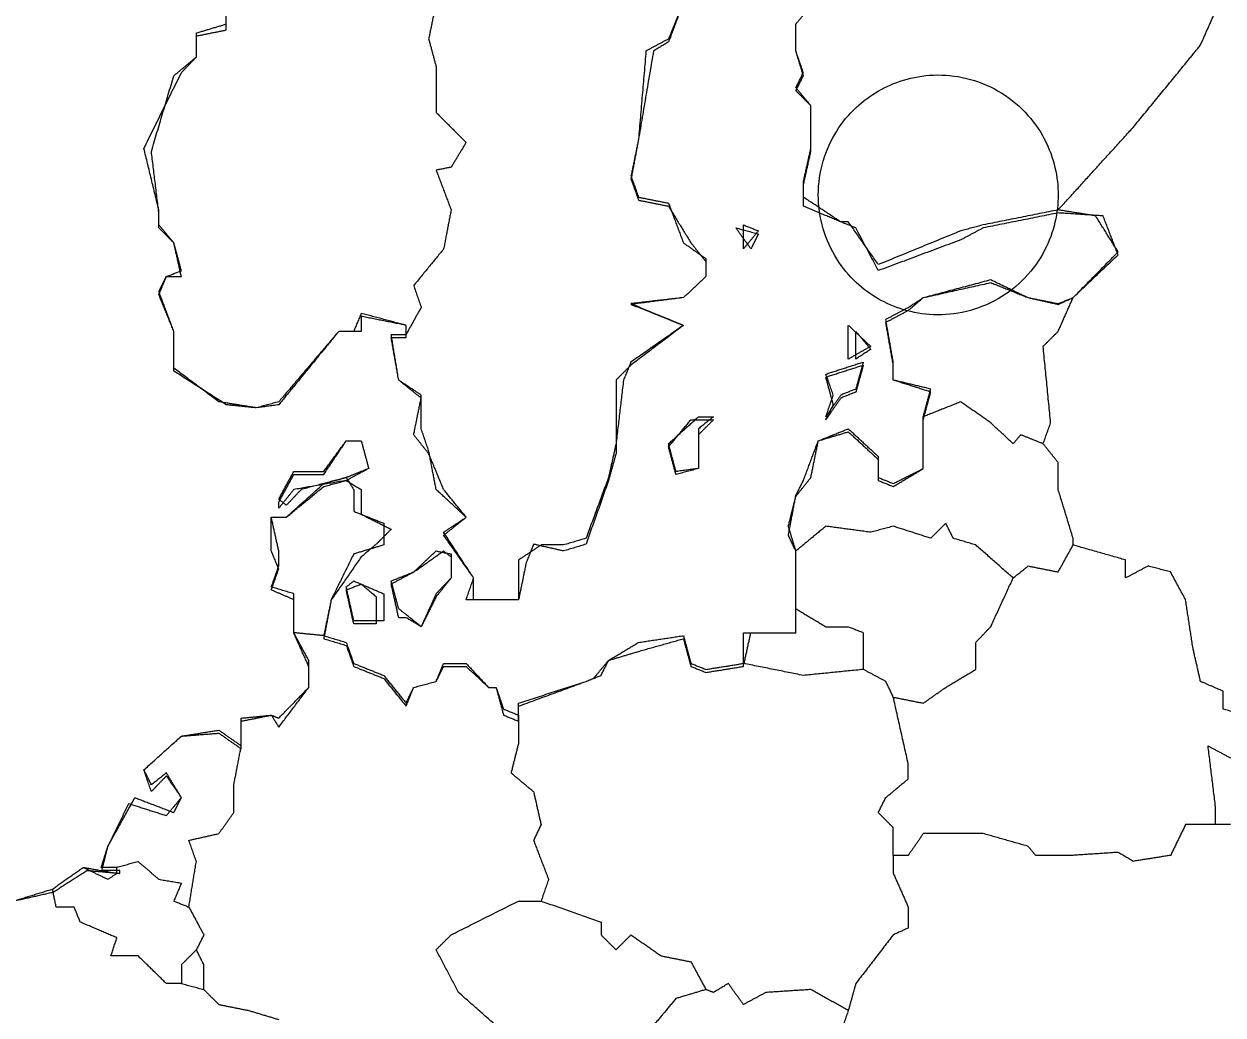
# Model space of a CAD drawing. Header units: millimetres. Extents: x 4 to 525, y -334 to -6.
# Drawn here: x 258.76 to 301.1, y -159.91 to -124.94 of the extents above; entities that cross this region are included whole.
import ezdxf

# ---------------------------------------------------------------- set-up
doc = ezdxf.new("R2010")
doc.units = ezdxf.units.MM
for name, color, linetype in [('B_OH2B', 7, 'CONTINUOUS'), ('boundaries055', 7, 'CONTINUOUS'), ('boundaries069', 7, 'CONTINUOUS'), ('boundaries070', 7, 'CONTINUOUS'), ('boundaries077', 7, 'CONTINUOUS'), ('boundaries078', 7, 'CONTINUOUS'), ('boundaries083', 7, 'CONTINUOUS'), ('boundaries085', 7, 'CONTINUOUS'), ('boundaries086', 7, 'CONTINUOUS'), ('boundaries087', 7, 'CONTINUOUS'), ('boundaries088', 7, 'CONTINUOUS'), ('boundaries089', 7, 'CONTINUOUS'), ('boundaries091', 7, 'CONTINUOUS'), ('boundaries095', 7, 'CONTINUOUS'), ('boundaries097', 7, 'CONTINUOUS'), ('boundaries098', 7, 'CONTINUOUS'), ('boundaries099', 7, 'CONTINUOUS'), ('boundaries100', 7, 'CONTINUOUS'), ('boundaries102', 7, 'CONTINUOUS'), ('boundaries105', 7, 'CONTINUOUS'), ('boundaries107', 7, 'CONTINUOUS'), ('boundaries108', 7, 'CONTINUOUS'), ('boundaries110', 7, 'CONTINUOUS'), ('boundaries111', 7, 'CONTINUOUS'), ('boundaries112', 7, 'CONTINUOUS'), ('boundaries113', 7, 'CONTINUOUS'), ('boundaries114', 7, 'CONTINUOUS'), ('boundaries116', 7, 'CONTINUOUS'), ('boundaries117', 7, 'CONTINUOUS'), ('boundaries122', 7, 'CONTINUOUS'), ('boundaries123', 7, 'CONTINUOUS'), ('boundaries127', 7, 'CONTINUOUS'), ('boundaries128', 7, 'CONTINUOUS'), ('boundaries129', 7, 'CONTINUOUS'), ('boundaries130', 7, 'CONTINUOUS'), ('boundaries131', 7, 'CONTINUOUS'), ('boundaries132', 7, 'CONTINUOUS'), ('boundaries134', 7, 'CONTINUOUS'), ('boundaries138', 7, 'CONTINUOUS'), ('boundaries144', 7, 'CONTINUOUS'), ('boundaries147', 7, 'CONTINUOUS'), ('boundaries148', 7, 'CONTINUOUS'), ('boundaries150', 7, 'CONTINUOUS'), ('boundaries152', 7, 'CONTINUOUS'), ('boundaries154', 7, 'CONTINUOUS'), ('boundaries156', 7, 'CONTINUOUS'), ('boundaries157', 7, 'CONTINUOUS'), ('boundaries158', 7, 'CONTINUOUS'), ('boundaries159', 7, 'CONTINUOUS'), ('boundaries160', 7, 'CONTINUOUS'), ('boundaries161', 7, 'CONTINUOUS'), ('boundaries162', 7, 'CONTINUOUS'), ('boundaries163', 7, 'CONTINUOUS'), ('boundaries165', 7, 'CONTINUOUS'), ('boundaries166', 7, 'CONTINUOUS'), ('boundaries168', 7, 'CONTINUOUS'), ('boundaries169', 7, 'CONTINUOUS'), ('boundaries172', 7, 'CONTINUOUS'), ('boundaries173', 7, 'CONTINUOUS'), ('boundaries174', 7, 'CONTINUOUS'), ('boundaries175', 7, 'CONTINUOUS'), ('boundaries177', 7, 'CONTINUOUS'), ('boundaries181', 7, 'CONTINUOUS'), ('mapOutline216', 7, 'CONTINUOUS'), ('mapOutline218', 7, 'CONTINUOUS'), ('mapOutline224', 7, 'CONTINUOUS'), ('mapOutline225', 7, 'CONTINUOUS'), ('mapOutline230', 7, 'CONTINUOUS'), ('mapOutline232', 7, 'CONTINUOUS'), ('mapOutline233', 7, 'CONTINUOUS'), ('mapOutline279', 7, 'CONTINUOUS')]:
    doc.layers.add(name, color=color, linetype=linetype)

msp = doc.modelspace()

# ---------------------------------------------------------------- linework, layer by layer
at = {"layer": 'B_OH2B'}
msp.add_open_spline([(295.275, -130.969), (295.276, -130.36), (295.139, -129.662), (294.787, -128.995), (294.44, -128.329), (293.867, -127.708), (293.158, -127.303), (292.452, -126.891), (291.629, -126.706), (290.879, -126.739), (290.125, -126.767), (289.452, -126.997), (288.925, -127.303), (288.397, -127.606), (287.861, -128.074), (287.46, -128.713), (287.056, -129.346), (286.805, -130.152), (286.808, -130.969), (286.805, -131.786), (287.056, -132.591), (287.46, -133.225), (287.861, -133.864), (288.397, -134.332), (288.925, -134.635), (289.452, -134.94), (290.125, -135.17), (290.879, -135.199), (291.629, -135.232), (292.452, -135.046), (293.158, -134.635), (293.867, -134.229), (294.44, -133.609), (294.787, -132.943), (295.139, -132.275), (295.276, -131.578), (295.275, -130.969)], degree=3, knots=[0, 0, 0, 0, 0.523599, 0.523599, 0.523599, 1.0472, 1.0472, 1.0472, 1.5708, 1.5708, 1.5708, 2.0944, 2.0944, 2.0944, 2.61799, 2.61799, 2.61799, 3.14159, 3.14159, 3.14159, 3.66519, 3.66519, 3.66519, 4.18879, 4.18879, 4.18879, 4.71239, 4.71239, 4.71239, 5.23599, 5.23599, 5.23599, 5.75959, 5.75959, 5.75959, 6.28319, 6.28319, 6.28319, 6.28319], dxfattribs=at)
at = {"layer": 'boundaries055'}
for points in [[(265.906, -124.936), (265.906, -124.275)], [(264.848, -125.254), (265.906, -124.936)], [(264.848, -126.1), (264.848, -125.254)], [(264.319, -126.656), (264.848, -126.1)], [(262.996, -129.328), (264.319, -126.656)], [(263.525, -131.498), (262.996, -129.328)], [(263.525, -132.027), (263.525, -131.498)], [(264.054, -132.662), (263.525, -132.027)], [(264.319, -133.641), (264.054, -132.662)], [(263.79, -133.853), (264.319, -133.641)], [(263.525, -134.382), (263.79, -133.853)], [(264.054, -135.784), (263.525, -134.382)], [(270.669, -135.149), (270.404, -135.784)], [(272.256, -135.572), (270.669, -135.149)], [(264.054, -137.081), (264.054, -135.784)], [(269.875, -135.784), (267.758, -138.271)], [(270.404, -135.784), (269.875, -135.784)], [(272.256, -135.89), (272.256, -135.572)], [(265.642, -138.271), (264.054, -137.081)], [(266.965, -138.483), (265.642, -138.271)], [(267.758, -138.271), (266.965, -138.483)]]:
    msp.add_open_spline(points, degree=1, dxfattribs=at)
at = {"layer": 'boundaries069'}
for points in [[(273.315, -124.169), (273.05, -125.465)], [(273.05, -125.465), (273.315, -126.444)], [(273.315, -126.444), (273.315, -128.058)], [(273.315, -128.058), (274.373, -129.117)], [(274.373, -129.117), (273.844, -129.99)], [(273.844, -129.99), (273.315, -130.096)], [(273.315, -130.096), (273.844, -131.498)], [(273.844, -131.498), (273.579, -132.874)], [(273.579, -132.874), (272.521, -134.17)], [(272.521, -134.17), (272.785, -134.937)], [(272.785, -134.937), (272.256, -135.89)]]:
    msp.add_open_spline(points, degree=1, dxfattribs=at)
at = {"layer": 'boundaries070'}
for points in [[(300.302, -125.677), (300.831, -124.486)], [(299.508, -126.656), (300.302, -125.677)], [(297.921, -128.587), (299.508, -126.656)], [(295.275, -131.498), (297.921, -128.587)]]:
    msp.add_open_spline(points, degree=1, dxfattribs=at)
at = {"layer": 'boundaries077'}
for points in [[(282.046, -124.169), (281.517, -125.465)], [(281.517, -125.465), (280.723, -125.889)], [(280.723, -125.889), (280.458, -129.011)], [(280.458, -129.011), (280.194, -130.307)], [(280.194, -130.307), (280.458, -131.048)], [(280.458, -131.048), (281.517, -131.26)], [(281.517, -131.26), (282.046, -132.662)], [(282.046, -132.662), (282.84, -133.218)], [(282.84, -133.218), (282.84, -133.853)], [(282.84, -133.853), (282.046, -134.594)], [(282.046, -134.594), (280.194, -134.832)], [(280.194, -134.832), (282.046, -135.573)], [(271.992, -137.504), (271.727, -135.89)], [(271.727, -135.89), (272.256, -135.89)], [(282.046, -135.572), (280.194, -136.869)], [(280.194, -136.869), (279.929, -137.504)], [(272.785, -138.033), (271.992, -137.504)], [(279.929, -137.504), (279.665, -139.753)], [(272.785, -139.224), (272.785, -138.033)], [(273.05, -139.991), (272.785, -139.224)], [(273.315, -141.367), (273.05, -139.991)], [(279.665, -139.753), (279.4, -140.944)], [(279.4, -140.944), (278.606, -143.087)], [(274.373, -142.346), (273.315, -141.367)], [(273.579, -142.875), (274.373, -142.346)], [(274.638, -144.489), (273.579, -142.875)], [(278.606, -143.087), (277.812, -143.325)], [(277.019, -143.325), (276.225, -143.854)], [(277.812, -143.325), (277.019, -143.325)], [(276.225, -143.854), (276.225, -145.256)], [(274.373, -145.256), (274.638, -144.489)], [(276.225, -145.256), (274.373, -145.256)]]:
    msp.add_open_spline(points, degree=1, dxfattribs=at)
at = {"layer": 'boundaries078'}
for points in [[(286.015, -125.889), (286.015, -124.936)], [(286.279, -126.656), (286.015, -125.889)], [(286.015, -127.185), (286.279, -126.656)], [(286.544, -127.82), (286.015, -127.185)], [(286.544, -129.328), (286.544, -127.82)], [(286.279, -130.519), (286.544, -129.328)], [(286.279, -131.048), (286.279, -130.519)], [(287.602, -131.921), (286.279, -131.048)], [(295.275, -131.498), (292.629, -132.027)], [(287.867, -131.921), (287.602, -131.921)], [(288.925, -133.429), (287.867, -131.921)], [(292.629, -132.027), (291.835, -132.239)], [(291.835, -132.239), (288.925, -133.429)]]:
    msp.add_open_spline(points, degree=1, dxfattribs=at)
at = {"layer": 'boundaries083'}
for points in [[(296.598, -131.71), (295.275, -131.498)], [(297.392, -132.98), (296.598, -131.71)], [(295.804, -134.594), (297.392, -132.98)]]:
    msp.add_open_spline(points, degree=1, dxfattribs=at)
at = {"layer": 'boundaries085'}
for points in [[(284.163, -132.027), (284.692, -132.239)], [(284.163, -132.874), (284.163, -132.027)], [(284.692, -132.239), (284.163, -132.874)]]:
    msp.add_open_spline(points, degree=1, dxfattribs=at)
at = {"layer": 'boundaries086'}
for points in [[(290.512, -134.594), (292.894, -133.959)], [(292.894, -133.959), (294.217, -134.594)], [(289.983, -134.938), (290.513, -134.594)], [(289.19, -135.361), (289.983, -134.938)], [(289.454, -136.869), (289.19, -135.361)], [(289.454, -137.504), (289.454, -136.869)], [(290.777, -137.821), (289.454, -137.504)], [(290.512, -138.8), (290.777, -137.821)]]:
    msp.add_open_spline(points, degree=1, dxfattribs=at)
at = {"layer": 'boundaries087'}
for points in [[(295.275, -135.784), (295.804, -134.594)], [(294.746, -136.313), (295.275, -135.784)], [(295.01, -139.012), (294.746, -136.313)], [(294.746, -139.753), (295.01, -139.012)]]:
    msp.add_open_spline(points, degree=1, dxfattribs=at)
at = {"layer": 'boundaries088'}
for points in [[(294.217, -134.594), (295.275, -134.832)], [(295.275, -134.832), (295.804, -134.594)]]:
    msp.add_open_spline(points, degree=1, dxfattribs=at)
at = {"layer": 'boundaries089'}
for points in [[(287.867, -136.763), (287.867, -135.572)], [(287.867, -135.572), (288.66, -136.313)], [(288.66, -136.313), (287.867, -136.763)]]:
    msp.add_open_spline(points, degree=1, dxfattribs=at)
at = {"layer": 'boundaries091'}
for points in [[(287.073, -137.292), (288.396, -136.869)], [(288.396, -136.869), (288.131, -137.821)], [(287.337, -138.033), (287.073, -137.292)], [(288.131, -137.821), (287.602, -138.033)], [(287.602, -138.033), (287.073, -138.8)], [(287.073, -138.8), (287.337, -138.033)]]:
    msp.add_open_spline(points, degree=1, dxfattribs=at)
at = {"layer": 'boundaries095'}
for points in [[(291.835, -138.271), (290.512, -138.8)], [(292.894, -139.012), (291.835, -138.271)]]:
    msp.add_open_spline(points, degree=1, dxfattribs=at)
at = {"layer": 'boundaries097'}
for points in [[(281.517, -139.753), (282.575, -138.8)], [(282.575, -138.8), (283.104, -138.8)], [(283.104, -138.8), (282.575, -139.224)], [(282.575, -139.224), (282.575, -140.626)], [(281.781, -140.732), (281.517, -139.753)], [(282.575, -140.626), (281.781, -140.732)]]:
    msp.add_open_spline(points, degree=1, dxfattribs=at)
at = {"layer": 'boundaries098'}
for points in [[(290.512, -140.626), (290.512, -138.8)], [(286.808, -139.647), (287.867, -139.224)], [(287.867, -139.224), (288.925, -140.203)], [(286.544, -140.944), (286.808, -139.647)], [(288.925, -140.203), (288.925, -140.944)], [(286.015, -141.605), (286.544, -140.944)], [(288.925, -140.944), (289.454, -141.155)], [(289.454, -141.155), (290.512, -140.626)], [(285.75, -142.663), (286.015, -141.605)], [(286.015, -143.536), (285.75, -142.663)]]:
    msp.add_open_spline(points, degree=1, dxfattribs=at)
at = {"layer": 'boundaries099'}
for points in [[(293.687, -139.753), (292.894, -139.012)], [(293.952, -139.435), (293.687, -139.753)], [(294.746, -139.753), (293.952, -139.435)]]:
    msp.add_open_spline(points, degree=1, dxfattribs=at)
at = {"layer": 'boundaries100'}
for points in [[(269.346, -140.732), (270.14, -139.647)], [(270.14, -139.647), (270.669, -139.647)], [(270.669, -139.647), (270.933, -140.626)], [(267.758, -141.711), (268.287, -140.732)], [(268.287, -140.732), (269.346, -140.732)], [(270.14, -140.944), (268.552, -141.367)], [(270.933, -140.626), (270.14, -140.944)], [(268.552, -141.367), (268.023, -141.923)], [(268.023, -141.923), (267.758, -141.711)]]:
    msp.add_open_spline(points, degree=1, dxfattribs=at)
at = {"layer": 'boundaries102'}
for points in [[(295.275, -140.414), (294.746, -139.753)], [(295.275, -141.367), (295.275, -140.414)], [(295.804, -143.087), (295.275, -141.367)], [(295.804, -143.325), (295.804, -143.087)]]:
    msp.add_open_spline(points, degree=1, dxfattribs=at)
at = {"layer": 'boundaries105'}
for points in [[(269.346, -141.155), (270.14, -140.944)], [(270.14, -140.944), (270.404, -141.367)], [(268.023, -142.346), (269.346, -141.155)], [(270.404, -141.367), (270.404, -142.134)], [(270.404, -142.134), (271.462, -142.558)], [(267.758, -143.536), (267.494, -142.346)], [(267.494, -142.346), (268.023, -142.346)], [(271.462, -142.558), (271.462, -143.325)], [(271.462, -143.325), (270.404, -143.642)], [(267.758, -144.066), (267.758, -143.536)], [(270.404, -143.642), (269.61, -145.256)], [(267.494, -144.806), (267.758, -144.066)], [(268.287, -145.045), (267.494, -144.806)], [(268.287, -146.42), (268.287, -145.045)], [(269.61, -145.256), (269.346, -146.526)]]:
    msp.add_open_spline(points, degree=1, dxfattribs=at)
at = {"layer": 'boundaries107'}
for points in [[(291.571, -143.087), (291.306, -142.558)], [(292.365, -143.325), (291.571, -143.087)], [(293.687, -144.489), (292.365, -143.325)]]:
    msp.add_open_spline(points, degree=1, dxfattribs=at)
at = {"layer": 'boundaries108'}
for points in [[(287.073, -142.663), (286.015, -143.536)], [(288.66, -142.875), (287.073, -142.663)], [(289.454, -142.663), (288.66, -142.875)], [(290.777, -143.087), (289.454, -142.663)], [(291.306, -142.558), (290.777, -143.087)]]:
    msp.add_open_spline(points, degree=1, dxfattribs=at)
at = {"layer": 'boundaries110'}
msp.add_open_spline([(297.656, -143.854), (295.804, -143.325)], degree=1, dxfattribs=at)
at = {"layer": 'boundaries111'}
for points in [[(295.275, -144.277), (295.804, -143.325)], [(293.687, -144.489), (294.217, -144.066)], [(294.217, -144.066), (295.275, -144.277)]]:
    msp.add_open_spline(points, degree=1, dxfattribs=at)
at = {"layer": 'boundaries112'}
for points in [[(272.521, -144.277), (273.315, -143.536)], [(273.315, -143.536), (273.844, -143.642)], [(273.844, -143.642), (273.844, -144.489)], [(271.727, -144.595), (272.521, -144.277)], [(271.992, -145.574), (271.727, -144.595)], [(273.844, -144.489), (273.315, -145.045)], [(273.315, -145.045), (272.785, -146.209)], [(272.256, -145.785), (271.992, -145.574)], [(272.785, -146.209), (272.256, -145.785)]]:
    msp.add_open_spline(points, degree=1, dxfattribs=at)
at = {"layer": 'boundaries113'}
msp.add_open_spline([(286.015, -145.574), (286.015, -143.536)], degree=1, dxfattribs=at)
at = {"layer": 'boundaries114'}
for points in [[(297.656, -144.489), (297.656, -143.854)], [(298.45, -144.066), (297.656, -144.489)], [(299.244, -144.277), (298.45, -144.066)], [(299.773, -145.256), (299.244, -144.277)], [(300.037, -146.976), (299.773, -145.256)], [(300.302, -148.14), (300.037, -146.976)], [(301.096, -148.484), (300.302, -148.14)], [(301.096, -149.119), (301.096, -148.484)], [(301.89, -149.331), (301.096, -149.119)], [(300.831, -152.559), (300.567, -150.416)], [(300.567, -150.416), (301.36, -150.839)], [(300.831, -153.194), (300.831, -152.559)]]:
    msp.add_open_spline(points, degree=1, dxfattribs=at)
at = {"layer": 'boundaries116'}
for points in [[(292.894, -146.209), (293.687, -144.489)], [(292.365, -146.764), (292.894, -146.209)], [(292.365, -147.717), (292.365, -146.764)], [(291.306, -148.352), (292.365, -147.717)], [(290.512, -148.908), (291.306, -148.352)], [(289.454, -148.696), (290.512, -148.908)]]:
    msp.add_open_spline(points, degree=1, dxfattribs=at)
at = {"layer": 'boundaries117'}
for points in [[(270.14, -144.806), (270.404, -144.595)], [(270.404, -144.595), (271.462, -145.045)], [(270.404, -145.997), (270.14, -144.806)], [(271.462, -145.045), (271.462, -145.997)], [(271.462, -145.997), (270.404, -145.997)]]:
    msp.add_open_spline(points, degree=1, dxfattribs=at)
at = {"layer": 'boundaries122'}
for points in [[(286.015, -145.574), (287.073, -146.209)], [(287.073, -146.209), (287.867, -146.209)], [(287.867, -146.209), (288.396, -146.42)], [(288.396, -146.42), (288.396, -147.717)]]:
    msp.add_open_spline(points, degree=1, dxfattribs=at)
at = {"layer": 'boundaries123'}
for points in [[(286.015, -146.42), (286.015, -145.574)], [(284.162, -147.505), (284.162, -146.42)], [(284.162, -146.42), (286.015, -146.42)]]:
    msp.add_open_spline(points, degree=1, dxfattribs=at)
at = {"layer": 'boundaries127'}
msp.add_open_spline([(269.346, -146.526), (268.287, -146.42)], degree=1, dxfattribs=at)
at = {"layer": 'boundaries128'}
for points in [[(268.817, -147.399), (268.287, -146.42)], [(268.817, -148.352), (268.817, -147.399)], [(267.758, -149.437), (268.817, -148.352)], [(266.435, -149.437), (267.494, -149.331)], [(266.435, -150.416), (266.435, -149.437)], [(267.494, -149.331), (267.758, -149.437)]]:
    msp.add_open_spline(points, degree=1, dxfattribs=at)
at = {"layer": 'boundaries129'}
for points in [[(279.4, -147.399), (280.458, -146.764)], [(280.458, -146.764), (282.046, -146.526)], [(282.046, -146.526), (282.31, -147.505)], [(279.135, -147.929), (279.4, -147.399)], [(276.225, -148.907), (278.606, -148.14)], [(278.606, -148.14), (279.135, -147.929)], [(276.225, -149.331), (276.225, -148.907)]]:
    msp.add_open_spline(points, degree=1, dxfattribs=at)
at = {"layer": 'boundaries130'}
for points in [[(269.346, -146.526), (270.14, -146.764)], [(270.14, -146.764), (270.404, -147.505)], [(270.404, -147.505), (271.462, -147.929)], [(273.315, -148.14), (273.579, -147.505)], [(273.579, -147.505), (274.373, -147.505)], [(274.373, -147.505), (275.167, -148.352)], [(271.462, -147.929), (272.256, -148.907)], [(272.521, -148.352), (273.315, -148.14)], [(272.256, -148.907), (272.521, -148.352)], [(275.167, -148.352), (275.431, -148.352)], [(275.431, -148.352), (275.696, -149.119)], [(275.696, -149.119), (276.225, -149.331)]]:
    msp.add_open_spline(points, degree=1, dxfattribs=at)
at = {"layer": 'boundaries131'}
for points in [[(282.31, -147.505), (282.84, -147.717)], [(282.84, -147.717), (284.162, -147.505)]]:
    msp.add_open_spline(points, degree=1, dxfattribs=at)
at = {"layer": 'boundaries132'}
for points in [[(286.279, -147.929), (284.162, -147.505)], [(288.396, -147.717), (286.279, -147.929)]]:
    msp.add_open_spline(points, degree=1, dxfattribs=at)
at = {"layer": 'boundaries134'}
for points in [[(289.19, -148.14), (288.396, -147.717)], [(289.454, -148.696), (289.19, -148.14)]]:
    msp.add_open_spline(points, degree=1, dxfattribs=at)
at = {"layer": 'boundaries138'}
for points in [[(289.983, -151.051), (289.454, -148.696)], [(289.983, -151.58), (289.983, -151.051)], [(289.19, -152.241), (289.983, -151.58)], [(288.925, -152.77), (289.19, -152.241)], [(289.454, -153.3), (288.925, -152.77)], [(289.454, -154.279), (289.454, -153.3)]]:
    msp.add_open_spline(points, degree=1, dxfattribs=at)
at = {"layer": 'boundaries144'}
for points in [[(276.225, -149.331), (276.225, -150.31)], [(276.225, -150.31), (275.96, -151.368)], [(275.96, -151.368), (276.754, -152.03)], [(276.754, -152.03), (277.019, -153.194)], [(277.019, -153.194), (276.754, -153.749)], [(276.754, -153.749), (277.283, -155.125)], [(277.283, -155.125), (277.019, -155.893)]]:
    msp.add_open_spline(points, degree=1, dxfattribs=at)
at = {"layer": 'boundaries147'}
for points in [[(264.319, -150.072), (265.642, -149.86)], [(265.642, -149.86), (266.435, -150.416)], [(262.996, -151.262), (264.319, -150.072)], [(263.26, -151.791), (262.996, -151.262)], [(263.79, -151.368), (263.26, -151.791)], [(264.319, -152.241), (263.79, -151.368)], [(261.726, -153.961), (262.678, -152.241)], [(262.678, -152.241), (264.054, -152.77)], [(264.054, -152.77), (264.319, -152.241)], [(261.488, -154.702), (261.726, -153.961)], [(262.043, -154.702), (261.488, -154.702)]]:
    msp.add_open_spline(points, degree=1, dxfattribs=at)
at = {"layer": 'boundaries148'}
for points in [[(266.171, -151.791), (266.435, -150.416)], [(266.171, -152.77), (266.171, -151.791)], [(265.642, -153.511), (266.171, -152.77)], [(264.583, -153.749), (265.642, -153.511)], [(264.848, -154.49), (264.583, -153.749)], [(264.583, -156.104), (264.848, -154.49)]]:
    msp.add_open_spline(points, degree=1, dxfattribs=at)
at = {"layer": 'boundaries150'}
msp.add_open_spline([(301.36, -153.194), (300.831, -153.194)], degree=1, dxfattribs=at)
at = {"layer": 'boundaries152'}
for points in [[(299.773, -153.194), (299.244, -154.279)], [(300.831, -153.194), (299.773, -153.194)], [(290.513, -153.511), (289.983, -154.279)], [(292.629, -153.511), (290.512, -153.511)], [(294.217, -153.961), (292.629, -153.511)], [(294.481, -154.279), (294.217, -153.961)], [(289.983, -154.279), (289.454, -154.279)], [(295.804, -154.279), (294.481, -154.279)], [(297.392, -154.173), (295.804, -154.279)], [(297.921, -154.49), (297.392, -154.173)], [(299.244, -154.279), (297.921, -154.49)]]:
    msp.add_open_spline(points, degree=1, dxfattribs=at)
at = {"layer": 'boundaries154'}
for points in [[(289.454, -154.279), (289.454, -154.914)], [(289.454, -154.914), (289.983, -156.104)], [(289.983, -156.104), (289.983, -156.845)], [(289.983, -156.845), (289.454, -157.083)], [(289.454, -157.083), (288.131, -158.803)], [(288.131, -158.803), (287.867, -159.755)]]:
    msp.add_open_spline(points, degree=1, dxfattribs=at)
at = {"layer": 'boundaries156'}
for points in [[(262.043, -154.702), (262.784, -154.49)], [(262.784, -154.49), (263.525, -155.125)], [(263.525, -155.125), (264.319, -155.257)], [(264.319, -155.257), (264.054, -155.892)], [(264.054, -155.892), (264.583, -156.104)]]:
    msp.add_open_spline(points, degree=1, dxfattribs=at)
at = {"layer": 'boundaries157'}
msp.add_open_spline([(262.043, -154.914), (262.043, -154.702)], degree=1, dxfattribs=at)
at = {"layer": 'boundaries158'}
msp.add_open_spline([(260.853, -154.702), (262.043, -154.914)], degree=1, dxfattribs=at)
at = {"layer": 'boundaries159'}
for points in [[(260.853, -154.702), (261.726, -155.125)], [(261.726, -155.125), (262.043, -154.914)]]:
    msp.add_open_spline(points, degree=1, dxfattribs=at)
at = {"layer": 'boundaries160'}
msp.add_open_spline([(259.768, -155.469), (260.853, -154.702)], degree=1, dxfattribs=at)
at = {"layer": 'boundaries161'}
for points in [[(259.9, -156.104), (259.768, -155.469)], [(260.535, -156.104), (259.9, -156.104)], [(260.747, -156.633), (260.535, -156.104)], [(262.043, -157.189), (260.747, -156.633)], [(261.832, -157.824), (262.043, -157.189)], [(262.784, -157.824), (261.832, -157.824)], [(263.79, -158.803), (262.784, -157.824)], [(264.319, -158.803), (263.79, -158.803)]]:
    msp.add_open_spline(points, degree=1, dxfattribs=at)
at = {"layer": 'boundaries162'}
msp.add_open_spline([(258.392, -155.892), (259.768, -155.469)], degree=1, dxfattribs=at)
at = {"layer": 'boundaries163'}
for points in [[(273.844, -157.083), (276.225, -155.892)], [(276.225, -155.892), (277.019, -155.892)], [(273.315, -157.612), (273.844, -157.083)], [(274.108, -159.12), (273.315, -157.612)], [(275.696, -160.523), (274.108, -159.12)]]:
    msp.add_open_spline(points, degree=1, dxfattribs=at)
at = {"layer": 'boundaries165'}
for points in [[(277.019, -155.892), (279.135, -156.633)], [(279.135, -156.633), (279.135, -157.083)], [(279.135, -157.083), (279.665, -157.612)], [(279.665, -157.612), (280.194, -157.083)], [(280.194, -157.083), (281.252, -157.824)], [(281.252, -157.824), (282.31, -158.036)], [(282.31, -158.036), (282.84, -159.015)]]:
    msp.add_open_spline(points, degree=1, dxfattribs=at)
at = {"layer": 'boundaries166'}
for points in [[(264.583, -156.104), (265.113, -157.083)], [(265.113, -157.083), (264.848, -157.612)]]:
    msp.add_open_spline(points, degree=1, dxfattribs=at)
at = {"layer": 'boundaries168'}
for points in [[(265.113, -158.141), (264.848, -157.612)], [(265.113, -159.015), (265.113, -158.141)]]:
    msp.add_open_spline(points, degree=1, dxfattribs=at)
at = {"layer": 'boundaries169'}
for points in [[(264.848, -157.612), (264.319, -158.141)], [(264.319, -158.141), (264.319, -158.803)]]:
    msp.add_open_spline(points, degree=1, dxfattribs=at)
at = {"layer": 'boundaries172'}
for points in [[(284.163, -159.544), (283.633, -158.803)], [(284.956, -159.12), (284.163, -159.544)], [(286.544, -159.015), (284.956, -159.12)], [(287.867, -159.755), (286.544, -159.015)]]:
    msp.add_open_spline(points, degree=1, dxfattribs=at)
at = {"layer": 'boundaries173'}
for points in [[(283.104, -159.12), (282.84, -159.015)], [(283.633, -158.803), (283.104, -159.12)]]:
    msp.add_open_spline(points, degree=1, dxfattribs=at)
at = {"layer": 'boundaries174'}
msp.add_open_spline([(264.319, -158.803), (265.113, -159.015)], degree=1, dxfattribs=at)
at = {"layer": 'boundaries175'}
for points in [[(282.84, -159.015), (281.781, -159.332)], [(281.781, -159.332), (280.987, -160.285)]]:
    msp.add_open_spline(points, degree=1, dxfattribs=at)
at = {"layer": 'boundaries177'}
for points in [[(265.112, -159.015), (265.642, -159.544)], [(265.642, -159.544), (266.7, -159.755)], [(266.7, -159.755), (267.758, -160.073)]]:
    msp.add_open_spline(points, degree=1, dxfattribs=at)
at = {"layer": 'boundaries181'}
msp.add_open_spline([(287.867, -159.755), (287.337, -161.264)], degree=1, dxfattribs=at)
at = {"layer": 'mapOutline216'}
for points in [[(270.14, -144.912), (270.669, -144.701)], [(270.669, -144.701), (271.198, -145.15)], [(270.404, -146.103), (270.14, -144.912)], [(271.198, -145.15), (271.198, -146.103)], [(271.198, -146.103), (270.404, -146.103)]]:
    msp.add_open_spline(points, degree=1, dxfattribs=at)
at = {"layer": 'mapOutline218'}
for points in [[(272.521, -144.277), (273.579, -143.536)], [(273.579, -143.536), (273.844, -143.748)], [(273.844, -143.748), (273.844, -144.489)], [(271.727, -144.701), (272.521, -144.277)], [(271.992, -145.891), (271.727, -144.701)], [(273.844, -144.489), (273.315, -145.15)], [(273.315, -145.15), (272.785, -146.209)], [(272.256, -145.891), (271.992, -145.891)], [(272.785, -146.209), (272.256, -145.891)]]:
    msp.add_open_spline(points, degree=1, dxfattribs=at)
at = {"layer": 'mapOutline224'}
for points in [[(269.346, -140.838), (270.14, -139.647)], [(270.14, -139.647), (270.669, -139.647)], [(270.669, -139.647), (270.933, -140.626)], [(267.758, -141.817), (268.288, -140.838)], [(268.288, -140.838), (269.346, -140.838)], [(270.933, -140.626), (270.14, -141.049)], [(268.288, -141.367), (267.758, -142.028)], [(270.14, -141.049), (268.288, -141.367)], [(267.758, -142.028), (267.758, -141.817)]]:
    msp.add_open_spline(points, degree=1, dxfattribs=at)
at = {"layer": 'mapOutline225'}
for points in [[(281.517, -139.859), (282.31, -138.906)], [(282.31, -138.906), (283.104, -138.906)], [(283.104, -138.906), (282.575, -139.435)], [(282.575, -139.435), (282.575, -140.626)], [(281.781, -140.838), (281.517, -139.859)], [(282.575, -140.626), (281.781, -140.838)]]:
    msp.add_open_spline(points, degree=1, dxfattribs=at)
at = {"layer": 'mapOutline230'}
for points in [[(287.073, -137.398), (288.396, -136.975)], [(288.396, -136.975), (288.131, -137.927)], [(287.337, -138.377), (287.073, -137.398)], [(288.131, -137.927), (287.602, -138.139)], [(287.602, -138.139), (287.073, -138.906)], [(287.073, -138.906), (287.337, -138.377)]]:
    msp.add_open_spline(points, degree=1, dxfattribs=at)
at = {"layer": 'mapOutline232'}
for points in [[(288.131, -136.763), (288.131, -135.784)], [(288.131, -135.784), (288.66, -136.419)], [(288.66, -136.419), (288.131, -136.763)]]:
    msp.add_open_spline(points, degree=1, dxfattribs=at)
at = {"layer": 'mapOutline233'}
for points in [[(284.427, -132.874), (283.898, -132.133)], [(283.898, -132.133), (284.692, -132.345)], [(284.692, -132.345), (284.427, -132.874)]]:
    msp.add_open_spline(points, degree=1, dxfattribs=at)
at = {"layer": 'mapOutline279'}
for points in [[(265.906, -125.148), (265.906, -124.381)], [(282.046, -124.169), (281.517, -125.571)], [(286.015, -124.936), (286.279, -124.619)], [(264.848, -125.36), (265.906, -125.148)], [(286.015, -125.889), (286.015, -124.936)], [(264.848, -126.1), (264.848, -125.36)], [(281.517, -125.571), (280.987, -125.889)], [(264.054, -126.762), (264.848, -126.1)], [(280.988, -125.889), (280.458, -129.011)], [(286.279, -126.762), (286.015, -125.889)], [(263.26, -129.434), (264.054, -126.762)], [(286.015, -127.291), (286.279, -126.762)], [(286.544, -127.82), (286.015, -127.291)], [(286.544, -129.434), (286.544, -127.82)], [(280.458, -129.011), (280.194, -130.413)], [(263.525, -131.604), (263.26, -129.434)], [(286.279, -130.625), (286.544, -129.434)], [(280.194, -130.413), (280.458, -131.154)], [(286.279, -131.366), (286.279, -130.625)], [(280.458, -131.154), (281.517, -131.366)], [(263.525, -132.133), (263.525, -131.604)], [(281.517, -131.366), (282.31, -132.662)], [(287.602, -131.921), (286.279, -131.366)], [(295.275, -131.604), (292.629, -132.133)], [(296.863, -131.71), (295.275, -131.604)], [(288.131, -132.133), (287.602, -131.921)], [(297.392, -133.085), (296.862, -131.71)], [(264.054, -132.662), (263.525, -132.133)], [(288.925, -133.641), (288.131, -132.133)], [(292.629, -132.133), (291.835, -132.556)], [(264.319, -133.853), (264.054, -132.662)], [(282.31, -132.662), (282.84, -133.324)], [(291.835, -132.556), (288.925, -133.641)], [(282.84, -133.324), (282.84, -133.853)], [(295.804, -134.594), (297.392, -133.085)], [(263.525, -134.488), (263.79, -133.853)], [(263.79, -133.853), (264.319, -133.853)], [(282.84, -133.853), (282.046, -134.594)], [(290.512, -134.594), (292.894, -134.064)], [(292.894, -134.064), (294.217, -134.594)], [(264.054, -135.784), (263.525, -134.488)], [(282.046, -134.594), (280.194, -134.805)], [(289.983, -135.043), (290.513, -134.594)], [(294.217, -134.594), (295.275, -134.805)], [(295.275, -134.805), (295.804, -134.594)], [(280.194, -134.805), (282.046, -135.572)], [(289.19, -135.467), (289.983, -135.043)], [(272.256, -135.572), (270.669, -135.255)], [(270.669, -135.255), (270.669, -135.784)], [(289.454, -136.975), (289.19, -135.467)], [(264.054, -137.186), (264.054, -135.784)], [(269.875, -135.784), (267.758, -138.377)], [(270.669, -135.784), (269.875, -135.784)], [(272.256, -135.996), (272.256, -135.572)], [(282.046, -135.572), (280.194, -136.975)], [(271.992, -137.504), (271.727, -135.996)], [(271.727, -135.996), (272.256, -135.996)], [(280.194, -136.975), (279.665, -137.504)], [(289.454, -137.504), (289.454, -136.975)], [(265.906, -138.377), (264.054, -137.186)], [(272.785, -138.139), (271.992, -137.504)], [(279.665, -137.504), (279.665, -140.097)], [(290.777, -137.927), (289.454, -137.504)], [(290.512, -138.906), (290.777, -137.927)], [(266.965, -138.483), (265.906, -138.377)], [(267.758, -138.377), (266.965, -138.483)], [(272.521, -139.435), (272.785, -138.139)], [(290.512, -140.626), (290.512, -138.906)], [(273.05, -140.097), (272.521, -139.435)], [(286.279, -141.049), (286.808, -139.647)], [(286.808, -139.647), (287.867, -139.33)], [(287.867, -139.33), (288.925, -140.309)], [(273.579, -141.367), (273.05, -140.097)], [(279.665, -140.097), (279.4, -141.049)], [(288.925, -140.309), (288.925, -141.049)], [(289.454, -141.261), (290.513, -140.626)], [(268.023, -142.346), (269.346, -141.261)], [(269.346, -141.261), (270.14, -141.049)], [(270.14, -141.049), (270.669, -141.367)], [(270.669, -141.367), (270.669, -142.24)], [(274.373, -142.346), (273.579, -141.367)], [(279.4, -141.049), (278.606, -143.298)], [(286.015, -141.579), (286.279, -141.049)], [(288.925, -141.049), (289.454, -141.261)], [(285.75, -142.981), (286.015, -141.579)], [(270.669, -142.24), (271.727, -142.769)], [(267.494, -143.536), (267.494, -142.346)], [(267.494, -142.346), (268.023, -142.346)], [(273.579, -142.981), (274.373, -142.346)], [(271.727, -142.769), (271.198, -143.298)], [(274.638, -144.489), (273.579, -142.981)], [(286.015, -143.536), (285.75, -142.981)], [(271.198, -143.298), (270.669, -143.748)], [(276.754, -143.298), (276.49, -143.96)], [(277.812, -143.536), (276.754, -143.298)], [(278.606, -143.298), (277.812, -143.536)], [(267.758, -144.171), (267.494, -143.536)], [(270.669, -143.748), (269.61, -145.256)], [(286.015, -145.68), (286.015, -143.536)], [(267.494, -144.912), (267.758, -144.171)], [(276.49, -143.96), (276.225, -145.256)], [(274.637, -145.256), (274.637, -144.489)], [(268.288, -145.256), (267.494, -144.912)], [(268.287, -146.42), (268.287, -145.256)], [(269.61, -145.256), (269.346, -146.632)], [(276.225, -145.256), (274.637, -145.256)], [(286.015, -146.42), (286.015, -145.68)], [(268.817, -147.611), (268.287, -146.42)], [(284.163, -147.611), (284.427, -146.42)], [(284.427, -146.42), (286.015, -146.42)], [(269.346, -146.632), (270.14, -146.87)], [(270.14, -146.87), (270.404, -147.611)], [(280.458, -147.082), (282.046, -146.632)], [(282.046, -146.632), (282.31, -147.611)], [(279.4, -147.399), (280.458, -147.082)], [(268.817, -148.352), (268.817, -147.611)], [(270.404, -147.611), (271.462, -148.034)], [(273.315, -148.14), (273.579, -147.611)], [(273.579, -147.611), (274.373, -147.611)], [(274.373, -147.611), (275.167, -148.352)], [(278.871, -148.034), (279.4, -147.399)], [(282.31, -147.611), (282.84, -147.823)], [(282.84, -147.823), (284.163, -147.611)], [(271.462, -148.034), (272.256, -149.013)], [(272.521, -148.352), (273.315, -148.14)], [(276.225, -149.013), (278.606, -148.14)], [(278.606, -148.14), (278.871, -148.034)], [(267.758, -149.754), (268.817, -148.352)], [(272.256, -149.013), (272.521, -148.352)], [(275.167, -148.352), (275.431, -148.352)], [(275.431, -148.352), (275.696, -149.331)], [(276.225, -149.543), (276.225, -149.013)], [(266.435, -149.542), (267.494, -149.331)], [(267.494, -149.331), (267.758, -149.754)], [(275.696, -149.331), (276.225, -149.543)], [(266.435, -150.521), (266.435, -149.542)], [(262.996, -151.262), (264.319, -150.072)], [(264.319, -150.072), (265.642, -149.966)], [(265.642, -149.966), (266.435, -150.521)], [(263.26, -152.03), (262.996, -151.262)], [(263.79, -151.474), (263.26, -152.03)], [(264.319, -152.241), (263.79, -151.474)], [(263.79, -152.876), (264.319, -152.241)], [(261.726, -153.961), (262.467, -152.453)], [(262.467, -152.453), (263.79, -152.876)], [(261.514, -154.808), (261.726, -153.961)], [(259.794, -155.575), (260.985, -154.808)], [(260.985, -154.808), (262.149, -154.914)], [(262.149, -154.808), (261.514, -154.808)], [(262.149, -154.914), (262.149, -154.808)], [(258.392, -155.892), (259.794, -155.575)]]:
    msp.add_open_spline(points, degree=1, dxfattribs=at)

doc.saveas('drawing.dxf')
